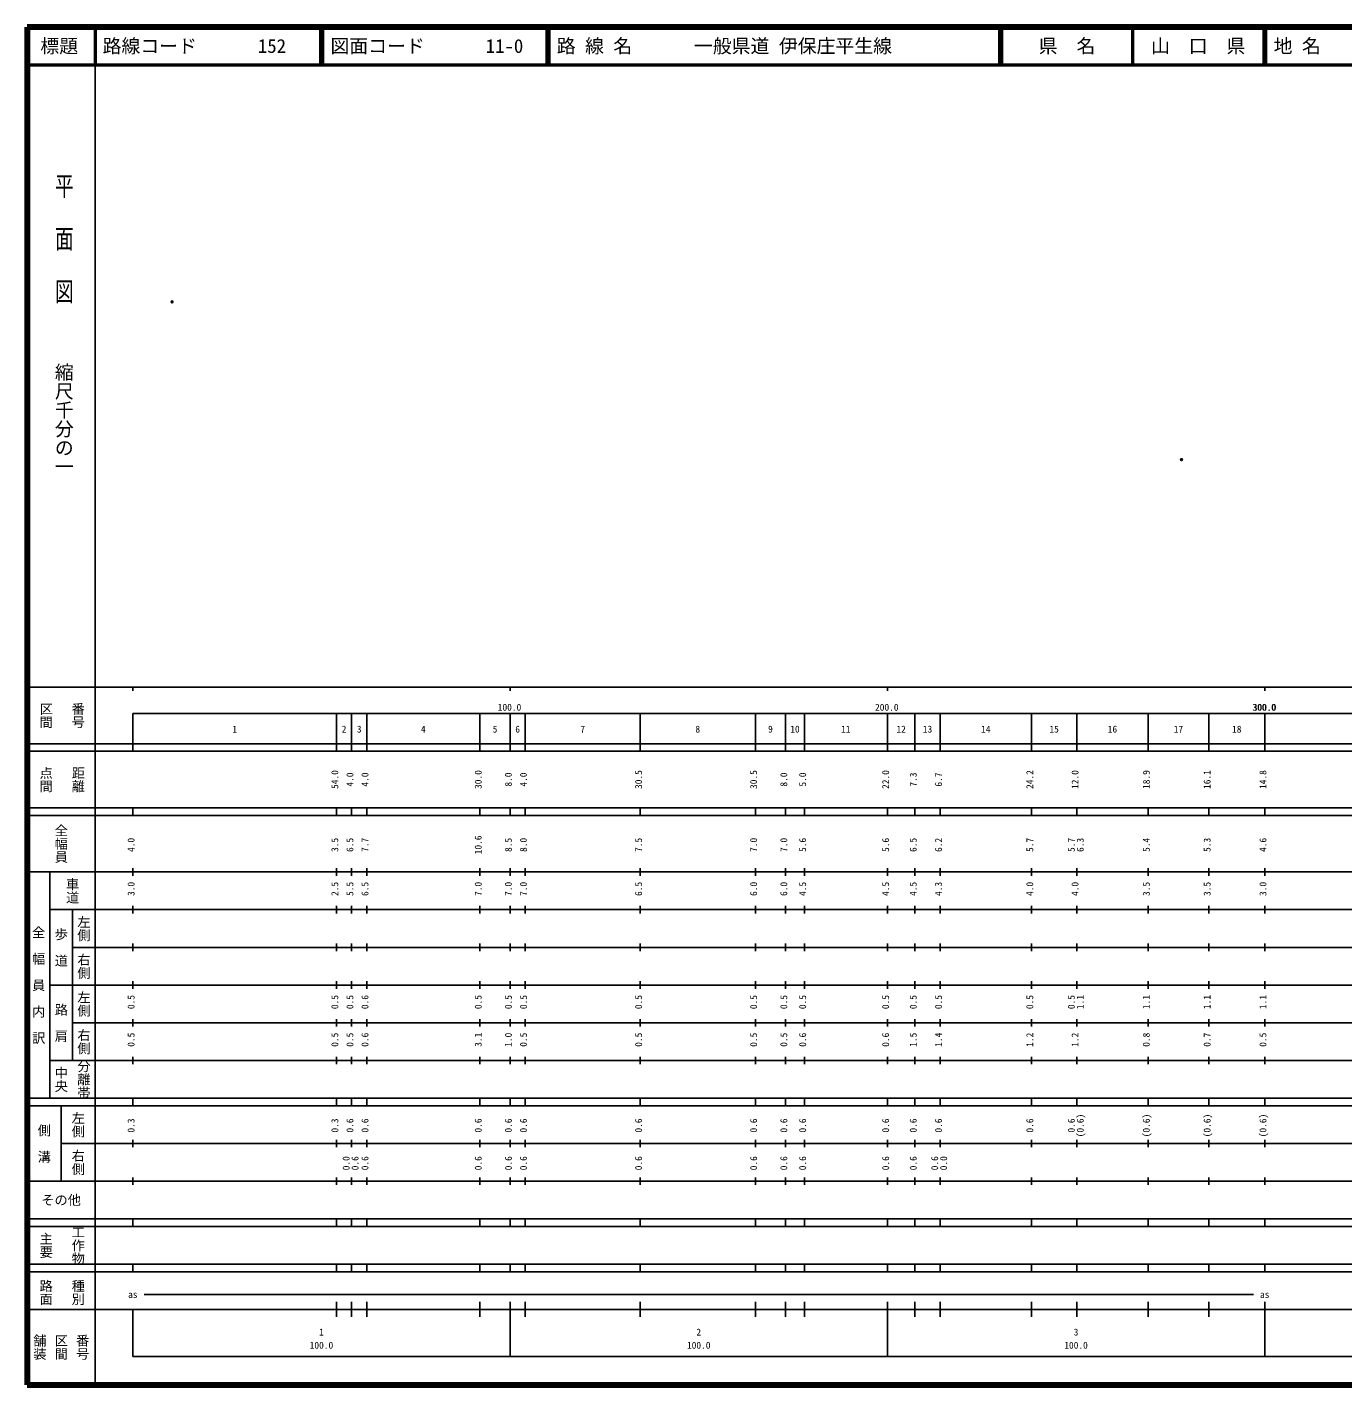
# Model space of a CAD drawing. Units: millimetres on the paper. Extents: x 40 to 680, y 20 to 380.
# Drawn here: x 40 to 388.7, y 20 to 380 of the extents above; entities that cross this region are included whole.
import ezdxf
from ezdxf.enums import TextEntityAlignment as Align

# ---------------------------------------------------------------- set-up
doc = ezdxf.new("R2010")
doc.units = ezdxf.units.MM
doc.header["$PDMODE"] = 32
doc.header["$PDSIZE"] = 0.5
doc.layers.add('M-OTRS', color=6, linetype='Continuous')
doc.layers.add('M-TTL-TXT', color=7, linetype='Continuous')
for name, color, linetype, lineweight in [('M-TTL', 2, 'Continuous', 140), ('M-TTL-BAND', 7, 'Continuous', 25), ('M-TTL-LINE', 7, 'Continuous', 50)]:
    doc.layers.add(name, color=color, linetype=linetype, lineweight=lineweight)
doc.styles.add('@ＭＳ ゴシック', font='')
doc.styles.add('ＭＳ ゴシック', font='')
doc.styles.get('@ＭＳ ゴシック').set_extended_font_data('@MS Gothic')
doc.styles.get('ＭＳ ゴシック').set_extended_font_data('MS Gothic')

msp = doc.modelspace()

# ---------------------------------------------------------------- linework, layer by layer
at = {"layer": 'M-OTRS'}
for p in [(78.397, 307.155), (345.969, 265.319)]:
    msp.add_point(p, dxfattribs=at)
at = {"layer": 'M-TTL'}
for p, q in [((40, 380), (40, 20)), ((680, 380), (40, 380)), ((40, 20), (680, 20))]:
    msp.add_line(p, q, dxfattribs=at)
at = {"layer": 'M-TTL-BAND'}
for p, q in [((58, 370), (58, 20)), ((40, 205), (579, 205)), ((68, 205), (68, 204)), ((168, 205), (168, 204)), ((268, 205), (268, 204)), ((368, 205), (368, 204)), ((68, 198), (579, 198)), ((68, 198), (68, 188)), ((122, 188), (122, 198)), ((126, 188), (126, 198)), ((130, 188), (130, 198)), ((160, 188), (160, 198)), ((168, 188), (168, 198)), ((172, 188), (172, 198)), ((202.5, 188), (202.5, 198)), ((233, 188), (233, 198)), ((241, 188), (241, 198)), ((246, 188), (246, 198)), ((268, 188), (268, 198)), ((275.3, 188), (275.3, 198)), ((282, 188), (282, 198)), ((306.2, 188), (306.2, 198)), ((318.2, 188), (318.2, 198)), ((337.1, 188), (337.1, 198)), ((353.2, 188), (353.2, 198)), ((368, 188), (368, 198)), ((40, 190), (579, 190)), ((40, 188), (579, 188)), ((40, 173), (579, 173)), ((68, 171), (68, 173)), ((122, 171), (122, 173)), ((126, 171), (126, 173)), ((130, 171), (130, 173)), ((160, 171), (160, 173)), ((168, 171), (168, 173)), ((172, 171), (172, 173)), ((202.5, 171), (202.5, 173)), ((233, 171), (233, 173)), ((241, 171), (241, 173)), ((246, 171), (246, 173)), ((268, 171), (268, 173)), ((275.3, 171), (275.3, 173)), ((282, 171), (282, 173)), ((306.2, 171), (306.2, 173)), ((318.2, 171), (318.2, 173)), ((337.1, 171), (337.1, 173)), ((353.2, 171), (353.2, 173)), ((368, 171), (368, 173)), ((40, 171), (579, 171)), ((40, 156), (579, 156)), ((46, 96), (46, 156)), ((68, 155), (68, 157)), ((122, 155), (122, 157)), ((126, 155), (126, 157)), ((130, 155), (130, 157)), ((160, 155), (160, 157)), ((168, 155), (168, 157)), ((172, 155), (172, 157)), ((202.5, 155), (202.5, 157)), ((233, 155), (233, 157)), ((241, 155), (241, 157)), ((246, 155), (246, 157)), ((268, 155), (268, 157)), ((275.3, 155), (275.3, 157)), ((282, 155), (282, 157)), ((306.2, 155), (306.2, 157)), ((318.2, 155), (318.2, 157)), ((337.1, 155), (337.1, 157)), ((353.2, 155), (353.2, 157)), ((368, 155), (368, 157)), ((46, 146), (579, 146)), ((52, 146), (52, 106)), ((68, 145), (68, 147)), ((122, 145), (122, 147)), ((126, 145), (126, 147)), ((130, 145), (130, 147)), ((160, 145), (160, 147)), ((168, 145), (168, 147)), ((172, 145), (172, 147)), ((202.5, 145), (202.5, 147)), ((233, 145), (233, 147)), ((241, 145), (241, 147)), ((246, 145), (246, 147)), ((268, 145), (268, 147)), ((275.3, 145), (275.3, 147)), ((282, 145), (282, 147)), ((306.2, 145), (306.2, 147)), ((318.2, 145), (318.2, 147)), ((337.1, 145), (337.1, 147)), ((353.2, 145), (353.2, 147)), ((368, 145), (368, 147)), ((68, 135), (68, 137)), ((122, 135), (122, 137)), ((126, 135), (126, 137)), ((130, 135), (130, 137)), ((160, 135), (160, 137)), ((168, 135), (168, 137)), ((172, 135), (172, 137)), ((202.5, 135), (202.5, 137)), ((233, 135), (233, 137)), ((241, 135), (241, 137)), ((246, 135), (246, 137)), ((268, 135), (268, 137)), ((275.3, 135), (275.3, 137)), ((282, 135), (282, 137)), ((306.2, 135), (306.2, 137)), ((318.2, 135), (318.2, 137)), ((337.1, 135), (337.1, 137)), ((353.2, 135), (353.2, 137)), ((368, 135), (368, 137)), ((52, 136), (579, 136)), ((46, 126), (579, 126)), ((68, 125), (68, 127)), ((122, 125), (122, 127)), ((126, 125), (126, 127)), ((130, 125), (130, 127)), ((160, 125), (160, 127)), ((168, 125), (168, 127)), ((172, 125), (172, 127)), ((202.5, 125), (202.5, 127)), ((233, 125), (233, 127)), ((241, 125), (241, 127)), ((246, 125), (246, 127)), ((268, 125), (268, 127)), ((275.3, 125), (275.3, 127)), ((282, 125), (282, 127)), ((306.2, 125), (306.2, 127)), ((318.2, 125), (318.2, 127)), ((337.1, 125), (337.1, 127)), ((353.2, 125), (353.2, 127)), ((368, 125), (368, 127)), ((52, 116), (579, 116)), ((68, 115), (68, 117)), ((122, 115), (122, 117)), ((126, 115), (126, 117)), ((130, 115), (130, 117)), ((160, 115), (160, 117)), ((168, 115), (168, 117)), ((172, 115), (172, 117)), ((202.5, 115), (202.5, 117)), ((233, 115), (233, 117)), ((241, 115), (241, 117)), ((246, 115), (246, 117)), ((268, 115), (268, 117)), ((275.3, 115), (275.3, 117)), ((282, 115), (282, 117)), ((306.2, 115), (306.2, 117)), ((318.2, 115), (318.2, 117)), ((337.1, 115), (337.1, 117)), ((353.2, 115), (353.2, 117)), ((368, 115), (368, 117)), ((46, 106), (579, 106)), ((68, 105), (68, 107)), ((122, 105), (122, 107)), ((126, 105), (126, 107)), ((130, 105), (130, 107)), ((160, 105), (160, 107)), ((168, 105), (168, 107)), ((172, 105), (172, 107)), ((202.5, 105), (202.5, 107)), ((233, 105), (233, 107)), ((241, 105), (241, 107)), ((246, 105), (246, 107)), ((268, 105), (268, 107)), ((275.3, 105), (275.3, 107)), ((282, 105), (282, 107)), ((306.2, 105), (306.2, 107)), ((318.2, 105), (318.2, 107)), ((337.1, 105), (337.1, 107)), ((353.2, 105), (353.2, 107)), ((368, 105), (368, 107)), ((40, 96), (579, 96)), ((40, 94), (579, 94)), ((49, 94), (49, 74)), ((68, 94), (68, 96)), ((122, 94), (122, 96)), ((126, 94), (126, 96)), ((130, 94), (130, 96)), ((160, 94), (160, 96)), ((168, 94), (168, 96)), ((172, 94), (172, 96)), ((202.5, 94), (202.5, 96)), ((233, 94), (233, 96)), ((241, 94), (241, 96)), ((246, 94), (246, 96)), ((268, 94), (268, 96)), ((275.3, 94), (275.3, 96)), ((282, 94), (282, 96)), ((306.2, 94), (306.2, 96)), ((318.2, 94), (318.2, 96)), ((337.1, 94), (337.1, 96)), ((353.2, 94), (353.2, 96)), ((368, 94), (368, 96)), ((49, 84), (579, 84)), ((68, 83), (68, 85)), ((122, 83), (122, 85)), ((126, 83), (126, 85)), ((130, 83), (130, 85)), ((160, 83), (160, 85)), ((168, 83), (168, 85)), ((172, 83), (172, 85)), ((202.5, 83), (202.5, 85)), ((233, 83), (233, 85)), ((241, 83), (241, 85)), ((246, 83), (246, 85)), ((268, 83), (268, 85)), ((275.3, 83), (275.3, 85)), ((282, 83), (282, 85)), ((306.2, 83), (306.2, 85)), ((318.2, 83), (318.2, 85)), ((337.1, 83), (337.1, 85)), ((353.2, 83), (353.2, 85)), ((368, 83), (368, 85)), ((40, 74), (579, 74)), ((68, 73), (68, 75)), ((122, 73), (122, 75)), ((126, 73), (126, 75)), ((130, 73), (130, 75)), ((160, 73), (160, 75)), ((168, 73), (168, 75)), ((172, 73), (172, 75)), ((202.5, 73), (202.5, 75)), ((233, 73), (233, 75)), ((241, 73), (241, 75)), ((246, 73), (246, 75)), ((268, 73), (268, 75)), ((275.3, 73), (275.3, 75)), ((282, 73), (282, 75)), ((306.2, 73), (306.2, 75)), ((318.2, 73), (318.2, 75)), ((337.1, 73), (337.1, 75)), ((353.2, 73), (353.2, 75)), ((368, 73), (368, 75)), ((40, 64), (579, 64)), ((40, 62), (579, 62)), ((68, 62), (68, 64)), ((122, 62), (122, 64)), ((126, 62), (126, 64)), ((130, 62), (130, 64)), ((160, 62), (160, 64)), ((168, 62), (168, 64)), ((172, 62), (172, 64)), ((202.5, 62), (202.5, 64)), ((233, 62), (233, 64)), ((241, 62), (241, 64)), ((246, 62), (246, 64)), ((268, 62), (268, 64)), ((275.3, 62), (275.3, 64)), ((282, 62), (282, 64)), ((306.2, 62), (306.2, 64)), ((318.2, 62), (318.2, 64)), ((337.1, 62), (337.1, 64)), ((353.2, 62), (353.2, 64)), ((368, 62), (368, 64)), ((40, 52), (579, 52)), ((68, 50), (68, 52)), ((122, 50), (122, 52)), ((126, 50), (126, 52)), ((130, 50), (130, 52)), ((160, 50), (160, 52)), ((168, 50), (168, 52)), ((172, 50), (172, 52)), ((202.5, 50), (202.5, 52)), ((233, 50), (233, 52)), ((241, 50), (241, 52)), ((246, 50), (246, 52)), ((268, 50), (268, 52)), ((275.3, 50), (275.3, 52)), ((282, 50), (282, 52)), ((306.2, 50), (306.2, 52)), ((318.2, 50), (318.2, 52)), ((337.1, 50), (337.1, 52)), ((353.2, 50), (353.2, 52)), ((368, 50), (368, 52)), ((40, 50), (579, 50)), ((71, 44), (365, 44)), ((40, 40), (579, 40)), ((68, 40), (68, 27.5)), ((122, 38), (122, 42)), ((126, 38), (126, 42)), ((130, 38), (130, 42)), ((160, 38), (160, 42)), ((168, 27.5), (168, 42)), ((172, 38), (172, 42)), ((202.5, 38), (202.5, 42)), ((233, 38), (233, 42)), ((241, 38), (241, 42)), ((246, 38), (246, 42)), ((268, 27.5), (268, 42)), ((275.3, 38), (275.3, 42)), ((282, 38), (282, 42)), ((306.2, 38), (306.2, 42)), ((318.2, 38), (318.2, 42)), ((337.1, 38), (337.1, 42)), ((353.2, 38), (353.2, 42)), ((368, 27.5), (368, 42)), ((68, 27.5), (579, 27.5))]:
    msp.add_line(p, q, dxfattribs=at)
at = {"layer": 'M-TTL-LINE'}
for p, q in [((58, 380), (58, 370)), ((117.75, 380), (117.75, 370)), ((118.25, 380), (118.25, 370)), ((177.75, 380), (177.75, 370)), ((178.25, 380), (178.25, 370)), ((297.75, 380), (297.75, 370)), ((298.25, 380), (298.25, 370)), ((333, 380), (333, 370)), ((367.75, 380), (367.75, 370)), ((368.25, 380), (368.25, 370)), ((40, 370), (680, 370))]:
    msp.add_line(p, q, dxfattribs=at)

# ---------------------------------------------------------------- texts
at = {"layer": 'M-TTL-BAND', "style": '@ＭＳ ゴシック', "width": 1.4}
msp.add_text('平  面  図', height=3.666, rotation=270, dxfattribs=at).set_placement((49.777, 306.475), align=Align.MIDDLE_RIGHT)
at = {"layer": 'M-TTL-BAND', "style": '@ＭＳ ゴシック'}
msp.add_text('縮尺千分の一', height=3.666, rotation=270, dxfattribs=at).set_placement((49.777, 261.03), align=Align.MIDDLE_RIGHT)
for s, p in [('区間', (45, 197.5)), ('番号', (53.5, 197.5)), ('点間', (45, 180.5)), ('距離', (53.5, 180.5)), ('全幅員', (49, 163.5)), ('車道', (52, 151)), ('左側', (55, 141)), ('全\u3000幅\u3000員\u3000内\u3000訳', (43, 126)), ('歩\u3000道', (49, 136)), ('右側', (55, 131)), ('左側', (55, 121)), ('路\u3000肩', (49, 116)), ('右側', (55, 111)), ('分離帯', (55, 101)), ('中央', (49, 101)), ('左側', (53.5, 89)), ('側\u3000溝', (44.5, 84)), ('右側', (53.5, 79)), ('工作物', (53.5, 57)), ('主要', (45, 57)), ('路面', (45, 44.5)), ('種別', (53.5, 44.5)), ('舗装', (43.333, 30)), ('区間', (49, 30)), ('番号', (54.667, 30))]:
    msp.add_text(s, height=2.566, rotation=270, dxfattribs=at).set_placement(p, align=Align.MIDDLE_CENTER)
at = {"layer": 'M-TTL-BAND', "style": 'ＭＳ ゴシック'}
for s, p in [('100.0', (167.844, 198.195)), ('200.0', (267.844, 198.195)), ('300.0', (367.844, 198.195)), ('300.0', (368, 198.195)), ('1', (95, 192.405)), ('2', (124, 192.405)), ('3', (128, 192.405)), ('4', (145, 192.405)), ('5', (164, 192.405)), ('6', (170, 192.405)), ('7', (187.25, 192.405)), ('8', (217.75, 192.405)), ('9', (237, 192.405)), ('10', (243.5, 192.405)), ('11', (257, 192.405)), ('12', (271.65, 192.405)), ('13', (278.65, 192.405)), ('14', (294.1, 192.405)), ('15', (312.2, 192.405)), ('16', (327.65, 192.405)), ('17', (345.15, 192.405)), ('18', (360.6, 192.405)), ('as', (68, 42.5)), ('as', (368, 42.5)), ('1', (118, 32.523)), ('2', (218, 32.523)), ('3', (318, 32.523)), ('100.0', (118, 29.033)), ('100.0', (218, 29.033)), ('100.0', (318, 29.033))]:
    msp.add_text(s, height=1.833, dxfattribs=at).set_placement(p, align=Align.BOTTOM_CENTER)
for s, p in [('54.0', (123, 180.5)), ('4.0', (127, 180.5)), ('4.0', (131, 180.5)), ('30.0', (161, 180.5)), ('8.0', (169, 180.5)), ('4.0', (173, 180.5)), ('30.5', (203.5, 180.5)), ('30.5', (234, 180.5)), ('8.0', (242, 180.5)), ('5.0', (247, 180.5)), ('22.0', (269, 180.5)), ('7.3', (276.3, 180.5)), ('6.7', (283, 180.5)), ('24.2', (307.2, 180.5)), ('12.0', (319.2, 180.5)), ('18.9', (338.1, 180.5)), ('16.1', (354.2, 180.5)), ('14.8', (369, 180.5)), ('4.0', (69, 163.174)), ('3.5', (123, 163.174)), ('6.5', (127, 163.174)), ('7.7', (131, 163.174)), ('10.6', (161, 163.174)), ('8.5', (169, 163.174)), ('8.0', (173, 163.174)), ('7.5', (203.5, 163.174)), ('7.0', (234, 163.174)), ('7.0', (242, 163.174)), ('5.6', (247, 163.174)), ('5.6', (269, 163.174)), ('6.5', (276.3, 163.174)), ('6.2', (283, 163.174)), ('5.7', (307.2, 163.174)), ('5.7', (318.2, 163.174)), ('6.3', (320.57, 163.174)), ('5.4', (338.1, 163.174)), ('5.3', (354.2, 163.174)), ('4.6', (369, 163.174)), ('3.0', (69, 151.5)), ('2.5', (123, 151.5)), ('5.5', (127, 151.5)), ('6.5', (131, 151.5)), ('7.0', (161, 151.5)), ('7.0', (169, 151.5)), ('7.0', (173, 151.5)), ('6.5', (203.5, 151.5)), ('6.0', (234, 151.5)), ('6.0', (242, 151.5)), ('4.5', (247, 151.5)), ('4.5', (269, 151.5)), ('4.5', (276.3, 151.5)), ('4.3', (283, 151.5)), ('4.0', (307.2, 151.5)), ('4.0', (319.2, 151.5)), ('3.5', (338.1, 151.5)), ('3.5', (354.2, 151.5)), ('3.0', (369, 151.5)), ('0.5', (69, 121.5)), ('0.5', (123, 121.5)), ('0.5', (127, 121.5)), ('0.6', (131, 121.5)), ('0.5', (161, 121.5)), ('0.5', (169, 121.5)), ('0.5', (173, 121.5)), ('0.5', (203.5, 121.5)), ('0.5', (234, 121.5)), ('0.5', (242, 121.5)), ('0.5', (247, 121.5)), ('0.5', (269, 121.5)), ('0.5', (276.3, 121.5)), ('0.5', (283, 121.5)), ('0.5', (307.2, 121.5)), ('0.5', (318.2, 121.5)), ('1.1', (320.57, 121.5)), ('1.1', (338.1, 121.5)), ('1.1', (354.2, 121.5)), ('1.1', (369, 121.5)), ('0.5', (69, 111.5)), ('0.5', (123, 111.5)), ('0.5', (127, 111.5)), ('0.6', (131, 111.5)), ('3.1', (161, 111.5)), ('1.0', (169, 111.5)), ('0.5', (173, 111.5)), ('0.5', (203.5, 111.5)), ('0.5', (234, 111.5)), ('0.5', (242, 111.5)), ('0.6', (247, 111.5)), ('0.6', (269, 111.5)), ('1.5', (276.3, 111.5)), ('1.4', (283, 111.5)), ('1.2', (307.2, 111.5)), ('1.2', (319.2, 111.5)), ('0.8', (338.1, 111.5)), ('0.7', (354.2, 111.5)), ('0.5', (369, 111.5)), ('0.3', (69, 88.764)), ('0.3', (123, 88.764)), ('0.6', (127, 88.764)), ('0.6', (131, 88.764)), ('0.6', (161, 88.764)), ('0.6', (169, 88.764)), ('0.6', (173, 88.764)), ('0.6', (203.5, 88.764)), ('0.6', (234, 88.764)), ('0.6', (242, 88.764)), ('0.6', (247, 88.764)), ('0.6', (269, 88.764)), ('0.6', (276.3, 88.764)), ('0.6', (283, 88.764)), ('0.6', (307.2, 88.764)), ('0.6', (318.2, 88.764)), ('(0.6)', (320.57, 88.764)), ('(0.6)', (338.1, 88.764)), ('(0.6)', (354.2, 88.764)), ('(0.6)', (369, 88.764)), ('0.0', (126, 78.764)), ('0.6', (128.37, 78.764)), ('0.6', (131, 78.764)), ('0.6', (161, 78.764)), ('0.6', (169, 78.764)), ('0.6', (173, 78.764)), ('0.6', (203.5, 78.764)), ('0.6', (234, 78.764)), ('0.6', (242, 78.764)), ('0.6', (247, 78.764)), ('0.6', (269, 78.764)), ('0.6', (276.3, 78.764)), ('0.6', (282, 78.764)), ('0.0', (284.37, 78.764))]:
    msp.add_text(s, height=1.833, rotation=90, dxfattribs=at).set_placement(p, align=Align.BOTTOM_CENTER)
msp.add_text('その他', height=2.566, dxfattribs=at).set_placement((49, 69), align=Align.MIDDLE_CENTER)
at = {"layer": 'M-TTL-TXT', "style": 'ＭＳ ゴシック'}
for s, p in [('標題', (48.5, 375)), ('県\u3000名', (315.625, 375)), ('山\u3000口\u3000県', (350.375, 375))]:
    msp.add_text(s, height=3.666, dxfattribs=at).set_placement(p, align=Align.MIDDLE_CENTER)
for s, p in [('路線コード', (60, 375)), ('152', (101.142, 375)), ('図面コード', (120.38, 375)), ('11-0', (161.521, 375)), ('路 線 名', (180.38, 375)), ('一般県道 伊保庄平生線', (216.734, 375)), ('地 名', (370.38, 375))]:
    msp.add_text(s, height=3.666, dxfattribs=at).set_placement(p, align=Align.MIDDLE_LEFT)

doc.saveas('drawing.dxf')
